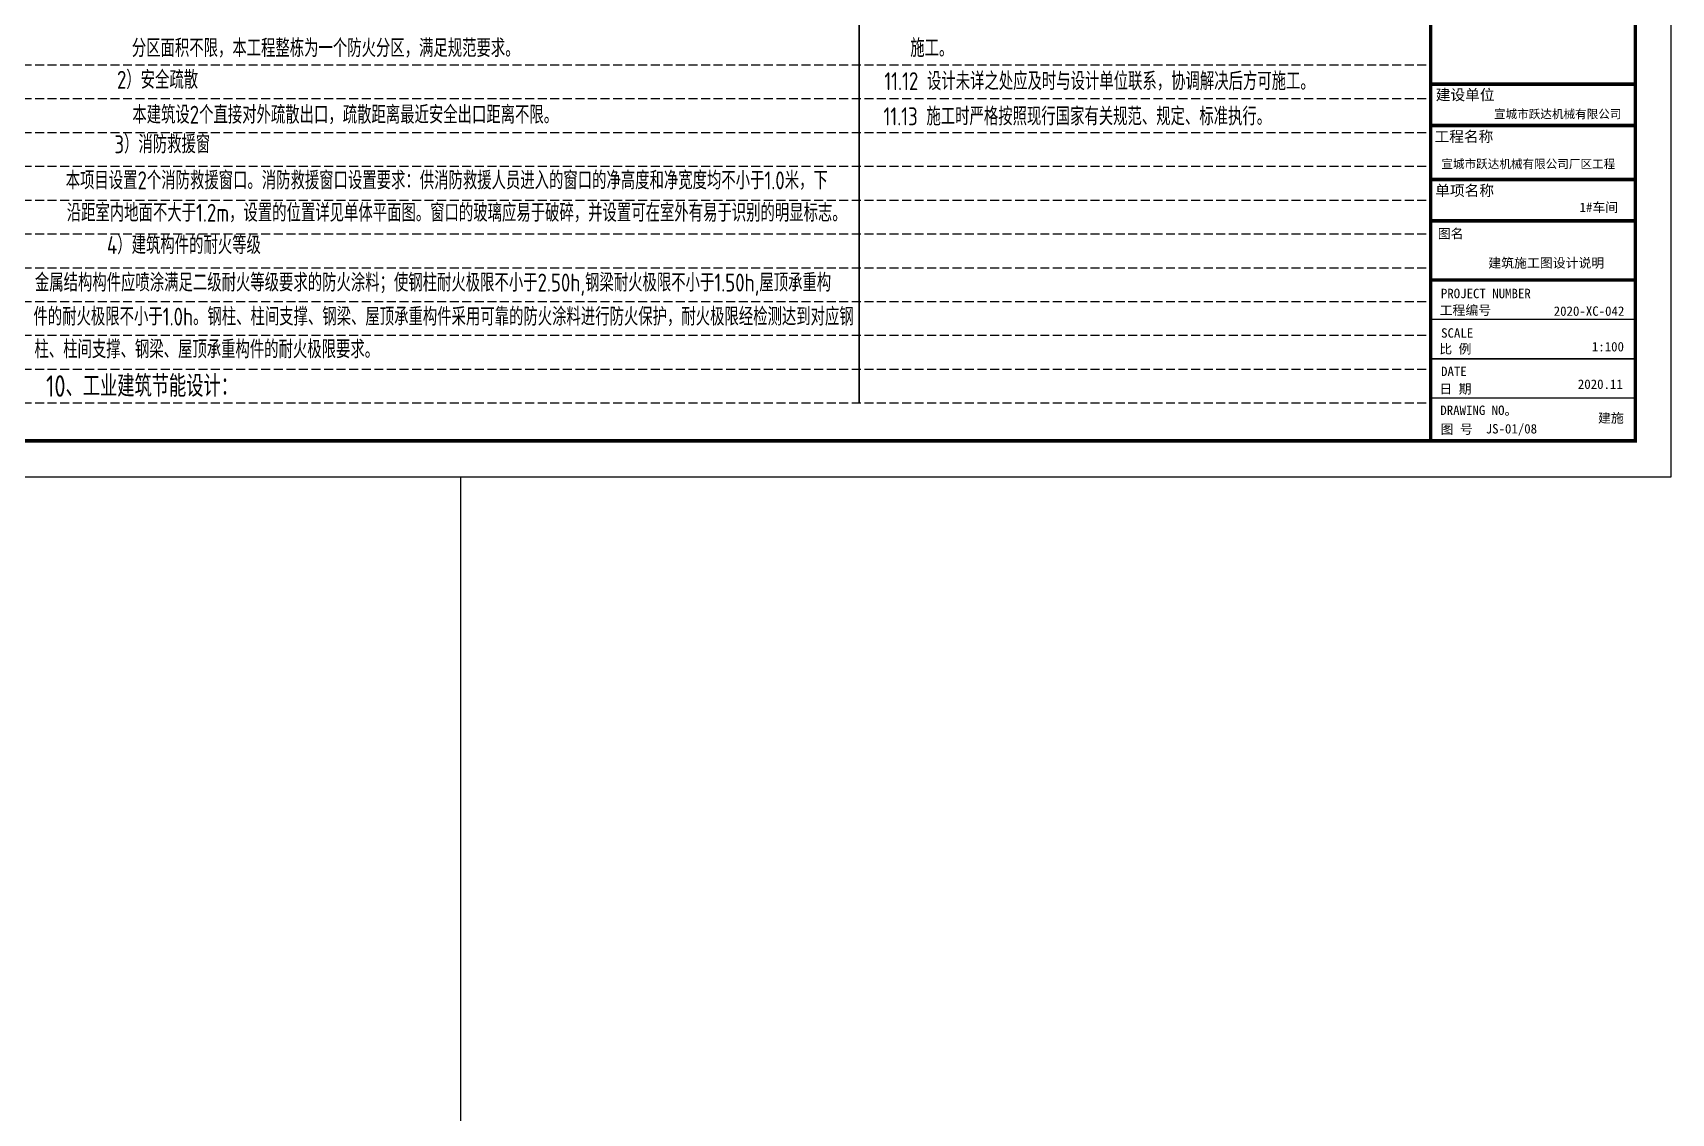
# Model space of a CAD drawing. Extents: x 185245 to 2288779, y -19957 to 815000.
# Drawn here: x 1991663 to 2037298, y 674625 to 704717 of the extents above; entities that cross this region are included whole.
import ezdxf

# ---------------------------------------------------------------- set-up
doc = ezdxf.new("R2010")
doc.units = 0
doc.header["$LTSCALE"] = 1000
doc.header["$MEASUREMENT"] = 0
doc.linetypes.add('DASH', pattern=[0.35, 0.25, -0.1])
for name, color, linetype in [('3T_BAR', 7, 'Continuous'), ('DOTE', 1, 'Continuous'), ('PUB_TEXT', 7, 'Continuous'), ('PUB_TITLE', 4, 'Continuous'), ('图框', 4, 'Continuous')]:
    doc.layers.add(name, color=color, linetype=linetype)
doc.styles.add('_HZTXT', font='tssdeng.shx', dxfattribs={"width": 0.7, "bigfont": 'hztxt.shx'})
doc.styles.add('黑体', font='simhei.ttf')

msp = doc.modelspace()

# ---------------------------------------------------------------- linework, layer by layer
for p, q in [((2030598, 703286.3, 0), (2036197, 703286.3, 0)), ((2030598, 702136.3, 0), (2036198.8, 702136.3, 0)), ((2030598, 700632.1, 0), (2036218.8, 700632.1, 0)), ((2030598, 699482.1, 0), (2036218.8, 699482.1, 0))]:
    msp.add_line(p, q)
at = {"layer": '3T_BAR', "const_width": 50, "elevation": 0}
msp.add_lwpolyline([(2014682.8, 694408.1), (2014682.8, 730189.9)], dxfattribs=at)
at = {"layer": 'DOTE', "color": 251, "linetype": 'DASH'}
for p, q in [((1965476.2, 703824.4, 0), (2030598, 703824.4, 0)), ((1965476.2, 702882.7, 0), (2030598, 702882.7, 0)), ((1965476.2, 701941.1, 0), (2030598, 701941.1, 0)), ((1965476.2, 700999.5, 0), (2030598, 700999.5, 0)), ((1965476.2, 700057.9, 0), (2030598, 700057.9, 0)), ((1965476.2, 699116.2, 0), (2030598, 699116.2, 0)), ((1965476.2, 698174.6, 0), (2030598, 698174.6, 0)), ((1965476.2, 697233, 0), (2030598, 697233, 0)), ((1965476.2, 696291.4, 0), (2030598, 696291.4, 0)), ((1965476.2, 695349.7, 0), (2030598, 695349.7, 0)), ((1965476.2, 694408.1, 0), (2030598, 694408.1, 0))]:
    msp.add_line(p, q, dxfattribs=at)
at = {"layer": 'PUB_TEXT'}
msp.add_line((2030598, 698661.3, 0), (2030598, 704668.2, 0), dxfattribs=at)
at = {"layer": 'PUB_TITLE', "elevation": 0}
for points in [[(1962998, 692352.3), (2037298, 692352.3), (2037298, 734352.3), (1962998, 734352.3)], [(1962998, 692352.3), (2003577.5, 692352.3), (2003577.5, 660962.7), (1962998, 660962.7)]]:
    msp.add_lwpolyline(points, close=True, dxfattribs=at)
at = {"layer": 'PUB_TITLE', "const_width": 100, "elevation": 0}
msp.add_lwpolyline([(1965498, 693352.3), (2036298, 693352.3), (2036298, 733352.3), (1965498, 733352.3)], close=True, dxfattribs=at)
at = {"layer": '图框', "color": 4}
msp.add_line((2030598, 733352.3, 0), (2030598, 693352.3, 0), dxfattribs=at)
at = {"layer": '图框', "color": 0}
for p, q in [((2030598, 703286.3, 0), (2036276.2, 703286.3, 0)), ((2030598, 697832, 0), (2036298, 697832, 0))]:
    msp.add_line(p, q, dxfattribs=at)
at = {"layer": '图框', "color": 4, "elevation": 0}
for points, const_width in [([(2030598, 733352.3), (2030598, 693352.3)], 98.6), ([(2030598, 703286.3), (2036276.2, 703286.3)], 99.6), ([(2030598, 702136.3), (2036278, 702136.3)], 99.6), ([(2030598, 700632.1), (2036298, 700632.1)], 99.6), ([(2030598, 699482.1), (2036298, 699482.1)], 99.6), ([(2030598, 697832), (2036298, 697832)], 99.6), ([(2030598, 696733.1), (2036298, 696733.1)], 40.3), ([(2030598, 695636.2), (2036298, 695636.2)], 40.3), ([(2030598, 694547.5), (2036298, 694547.5)], 40.3)]:
    msp.add_lwpolyline(points, dxfattribs=dict(at, const_width=const_width))
at = {"layer": '图框', "color": 4, "const_width": 98.6, "elevation": 0}
msp.add_lwpolyline([(2030598, 733352.3), (2036298, 733352.3), (2036298, 693352.3), (2030598, 693352.3)], close=True, dxfattribs=at)
at = {"layer": '图框', "color": 0, "const_width": 40.3, "elevation": 0}
for points in [[(2030598, 703286.3), (2036276.2, 703286.3)], [(2030598, 697832), (2036298, 697832)]]:
    msp.add_lwpolyline(points, dxfattribs=at)

# ---------------------------------------------------------------- texts
at = {"color": 2, "style": '_HZTXT', "width": 0.8}
for s, p in [('分区面积不限，本工程整栋为一个防火分区，满足规范要求。   ', (1994421.6, 704039.8, 0)), ('本建筑设2个直接对外疏散出口，疏散距离最近安全出口距离不限。 ', (1994434.7, 702184.3, 0)), ('本项目设置2个消防救援窗口。消防救援窗口设置要求：供消防救援人员进入的窗口的净高度和净宽度均不小于1.0米，下', (1992580.6, 700355.8, 0)), ('沿距室内地面不大于1.2m，设置的位置详见单体平面图。窗口的玻璃应易于破碎，并设置可在室外有易于识别的明显标志。  ', (1992609.1, 699453.5, 0))]:
    msp.add_text(s, height=500, dxfattribs=at).set_placement(p)
at = {"style": '_HZTXT', "width": 0.8}
for s, height, p in [('施工。', 500, (2016103.4, 704043.7, 0)), ('2）安全疏散', 500, (1994008.2, 703157.4, 0)), ('11.12 设计未详之处应及时与设计单位联系，协调解决后方可施工。', 500, (2015381, 703118.9, 0)), ('11.13 施工时严格按照现行国家有关规范、规定、标准执行。', 500, (2015357.2, 702138.9, 0)), ('3）消防救援窗', 500, (1993936.7, 701361.6, 0)), ('4）建筑构件的耐火等级', 500, (1993729.1, 698552.6, 0)), ('金属结构构件应喷涂满足二级耐火等级要求的防火涂料；使钢柱耐火极限不小于2.50h,钢梁耐火极限不小于1.50h,屋顶承重构', 500, (1991722, 697509.9, 0)), ('件的耐火极限不小于1.0h。钢柱、柱间支撑、钢梁、屋顶承重构件采用可靠的防火涂料进行防火保护，耐火极限经检测达到对应钢', 500, (1991681.5, 696561.4, 0)), ('柱、柱间支撑、钢梁、屋顶承重构件的耐火极限要求。', 500, (1991708.8, 695651, 0)), ('10、工业建筑节能设计：', 600, (1992033.8, 694577.8, 0))]:
    msp.add_text(s, height=height, dxfattribs=at).set_placement(p)
at = {"layer": 'PUB_TEXT', "style": '黑体'}
for s, height, p in [('宣城市跃达机械有限公司', 236.65, (2032360.9, 702334.6, 0)), ('宣城市跃达机械有限公司厂区工程', 236.65, (2030896.7, 700944.3, 0)), ('1#车间', 262.94, (2034745.7, 699723.6, 0)), ('建筑施工图设计说明', 262.94, (2032202.9, 698176.6, 0)), ('2020-XC-042', 262.944, (2034024.8, 696833.7, 0)), ('1:100', 262.94, (2035087.3, 695842.4, 0)), ('2020.11', 262.94, (2034697.6, 694798, 0)), ('建施', 262.94, (2035259.4, 693857.4, 0)), ('JS-01/08', 262.94, (2032130.6, 693556.6, 0))]:
    msp.add_text(s, height=height, dxfattribs=at).set_placement(p)
at = {"layer": '图框', "color": 4, "style": '黑体'}
for s, height, p in [('建设单位', 300, (2030739.2, 702839.9, 0)), ('工程名称', 300, (2030705.9, 701677.9, 0)), ('单项名称', 300, (2030725.9, 700173.7, 0)), ('图名', 262.94, (2030795.2, 698991.6, 0)), ('工程编号', 262.94, (2030846.6, 696860.2, 0)), ('SCALE', 262.94, (2030888.5, 696224.6, 0)), ('比 例', 262.94, (2030837.8, 695781.7, 0)), ('DATE', 262.94, (2030887.1, 695156, 0)), ('日 期', 262.94, (2030837.8, 694668.9, 0)), ('DRAWING NO。', 262.944, (2030866.4, 694071.3, 0)), ('图 号', 262.94, (2030875.1, 693546.3, 0))]:
    msp.add_text(s, height=height, dxfattribs=at).set_placement(p)
at = {"layer": '图框', "color": 0, "style": '黑体'}
msp.add_text('PROJECT NUMBER', height=262.944, dxfattribs=at).set_placement((2030882.1, 697325, 0))

doc.saveas('drawing.dxf')
